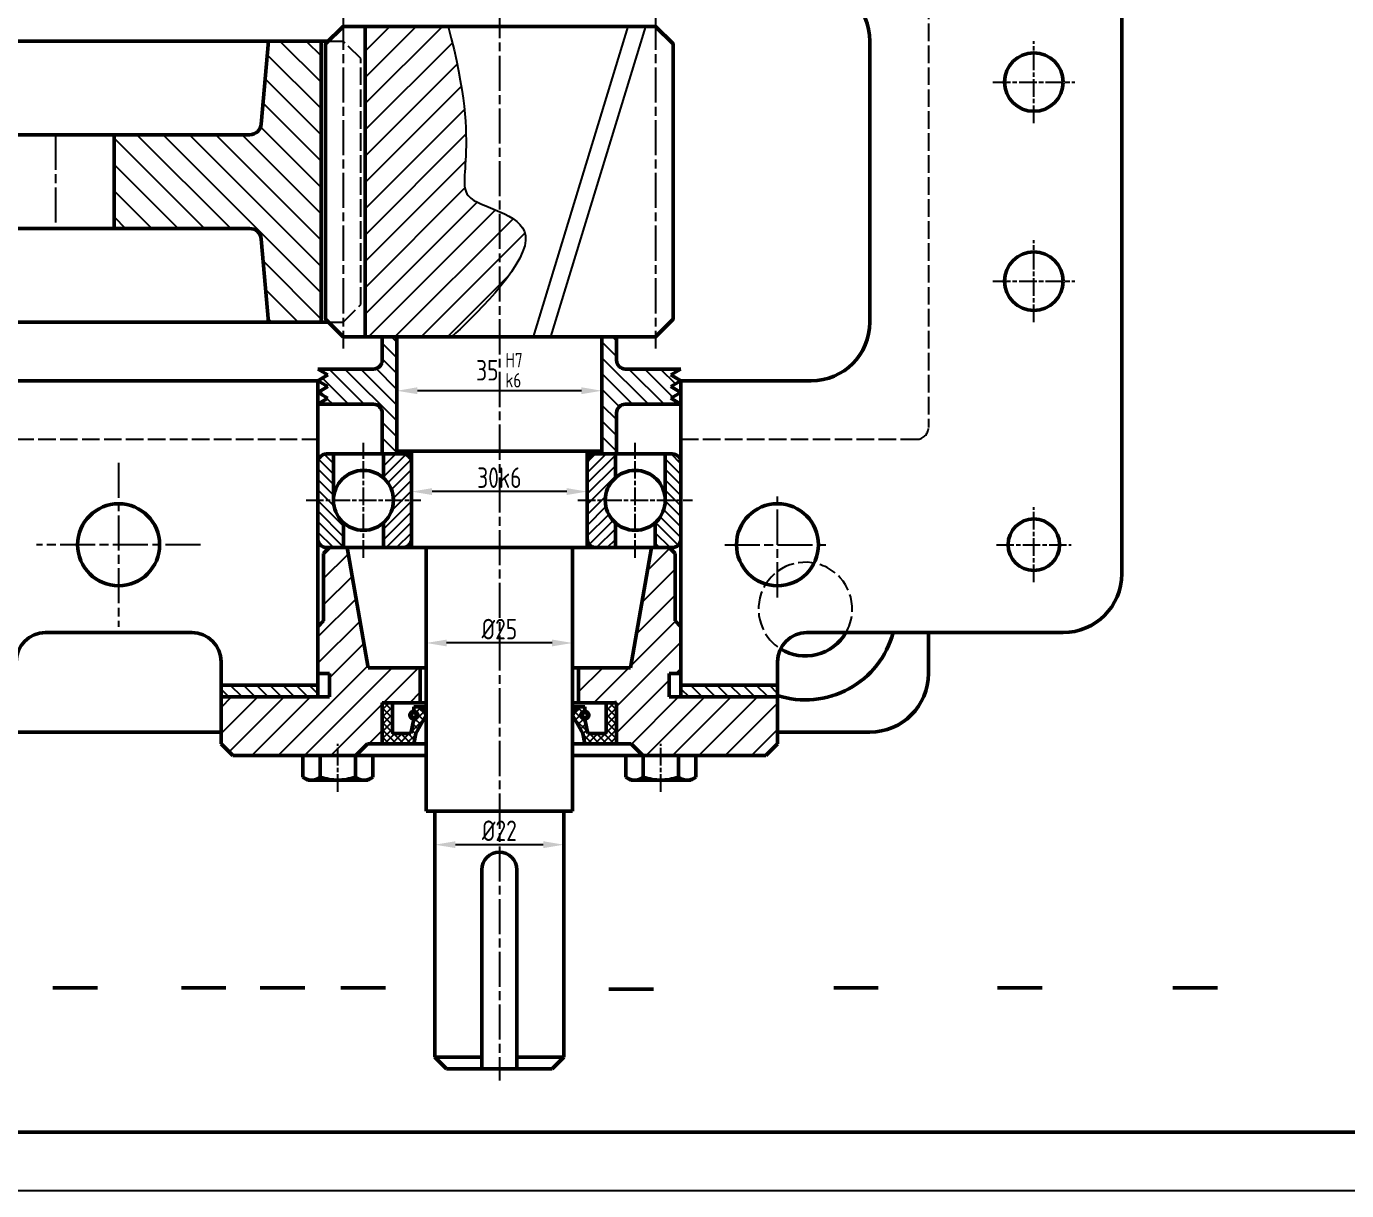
# Model space of a CAD drawing. Header units: millimetres. Extents: x -11122 to -2883, y -3177 to -1688.
# Drawn here: x -7974.5 to -7749.1, y -3176.6 to -2977.8 of the extents above; entities that cross this region are included whole.
import ezdxf

# ---------------------------------------------------------------- set-up
doc = ezdxf.new("R2010")
doc.units = ezdxf.units.MM
doc.header["$LTSCALE"] = 0.5
for name, pattern in [('AM_ISO02W050', [7.5, 6, -1.5]), ('AM_ISO08W050', [18, 12, -1.5, 3, -1.5]), ('AM_ISO08W050x2', [9, 6, -0.75, 1.5, -0.75])]:
    doc.linetypes.add(name, pattern=pattern)
for name, color, linetype, lineweight in [('AM_0', 7, 'Continuous', 50), ('AM_0N', 7, 'Continuous', 50), ('AM_3', 6, 'AM_ISO02W050', 25), ('AM_4', 3, 'Continuous', 25), ('AM_5', 3, 'Continuous', 25), ('AM_7', 4, 'AM_ISO08W050', 25), ('AM_8N', 1, 'Continuous', 25), ('nét đậm', 7, 'Continuous', 50), ('Đường tâm', 4, 'AM_ISO08W050', 25)]:
    doc.layers.add(name, color=color, linetype=linetype, lineweight=lineweight)
doc.styles.add('TCVN', font='tcvn+7284-2003i.ttf', dxfattribs={"width": 0.8, "height": 3.5})
doc.dimstyles.new('MyTemplate$0', dxfattribs={"dimtxt": 3.5, "dimasz": 3.5, "dimexe": 1.5, "dimexo": 0, "dimtad": 1, "dimtoh": 1, "dimdec": 0, "dimzin": 0, "dimtxsty": 'TCVN', "dimcen": 0, "dimclrd": 3, "dimclre": 3, "dimclrt": 1, "dimadec": 0, "dimazin": 0, "dimtfac": 1, "dimtdec": 0, "dimtofl": 0, "dimtmove": 0, "dimatfit": 3, "dimfxl": 1, "dimtfill": 1, "dimtolj": 1, "dimtzin": 0, "dimarcsym": 0})

# ---------------------------------------------------------------- blocks, each defined once
blk = doc.blocks.new('*D137')
at = {"layer": 'AM_5', "color": 3, "lineweight": -2, "transparency": 16777216}
for p, q in [((-7911.25, -3040.81), (-7911.25, -3038.52)), ((-7879.75, -3040.02), (-7907.75, -3040.02)), ((-7876.25, -3040.81), (-7876.25, -3038.52))]:
    blk.add_line(p, q, dxfattribs=at)
at = {"layer": 'AM_5', "color": 3, "transparency": 16777216}
for points in [[(-7907.75, -3039.43), (-7907.75, -3040.6), (-7911.25, -3040.02)], [(-7879.75, -3039.43), (-7879.75, -3040.6), (-7876.25, -3040.02)]]:
    blk.add_solid(points, dxfattribs=at)
at = {"layer": 'AM_5', "color": 1, "transparency": 16777216, "insert": (-7893.75, -3036.52), "char_height": 3.5, "attachment_point": 5, "style": 'TCVN', "bg_fill": 3, "box_fill_scale": 1.1, "bg_fill_color": 256, "bg_fill_true_color": 13158600, "bg_fill_transparency": 0}
blk.add_mtext('\\A1;35{}{\\H0.7x;\\C3;\\S H7^  k6;} ', dxfattribs=at)
blk = doc.blocks.new('*D138')
at = {"layer": 'AM_5', "color": 3, "lineweight": -2, "transparency": 16777216}
for p, q in [((-7908.75, -3058.81), (-7908.75, -3055.74)), ((-7878.75, -3058.73), (-7878.75, -3055.74)), ((-7882.25, -3057.24), (-7905.25, -3057.24))]:
    blk.add_line(p, q, dxfattribs=at)
at = {"layer": 'AM_5', "color": 3, "transparency": 16777216}
for points in [[(-7905.25, -3056.65), (-7905.25, -3057.82), (-7908.75, -3057.24)], [(-7882.25, -3056.65), (-7882.25, -3057.82), (-7878.75, -3057.24)]]:
    blk.add_solid(points, dxfattribs=at)
at = {"layer": 'AM_5', "color": 1, "transparency": 16777216, "insert": (-7893.75, -3054.86), "char_height": 3.5, "attachment_point": 5, "style": 'TCVN', "bg_fill": 3, "box_fill_scale": 1.1, "bg_fill_color": 256, "bg_fill_true_color": 13158600, "bg_fill_transparency": 0}
blk.add_mtext('\\A1;30k6', dxfattribs=at)
blk = doc.blocks.new('*D139')
at = {"layer": 'AM_5', "color": 3, "lineweight": -2, "transparency": 16777216}
for p, q in [((-7906.25, -3087.31), (-7906.25, -3081.59)), ((-7884.75, -3083.09), (-7902.75, -3083.09)), ((-7881.25, -3087.31), (-7881.25, -3081.59))]:
    blk.add_line(p, q, dxfattribs=at)
at = {"layer": 'AM_5', "color": 3, "transparency": 16777216}
for points in [[(-7902.75, -3082.51), (-7902.75, -3083.67), (-7906.25, -3083.09)], [(-7884.75, -3082.51), (-7884.75, -3083.67), (-7881.25, -3083.09)]]:
    blk.add_solid(points, dxfattribs=at)
at = {"layer": 'AM_5', "color": 1, "transparency": 16777216, "insert": (-7893.75, -3080.72), "char_height": 3.5, "attachment_point": 5, "style": 'TCVN', "bg_fill": 3, "box_fill_scale": 1.1, "bg_fill_color": 256, "bg_fill_true_color": 13158600, "bg_fill_transparency": 0}
blk.add_mtext('\\A1;%%C25', dxfattribs=at)
blk = doc.blocks.new('*D140')
at = {"layer": 'AM_5', "color": 3, "lineweight": -2, "transparency": 16777216}
for p, q in [((-7904.75, -3126.29), (-7904.75, -3116.03)), ((-7882.75, -3126.29), (-7882.75, -3116.03)), ((-7886.25, -3117.53), (-7901.25, -3117.53))]:
    blk.add_line(p, q, dxfattribs=at)
at = {"layer": 'AM_5', "color": 3, "transparency": 16777216}
for points in [[(-7901.25, -3116.94), (-7901.25, -3118.11), (-7904.75, -3117.53)], [(-7886.25, -3116.94), (-7886.25, -3118.11), (-7882.75, -3117.53)]]:
    blk.add_solid(points, dxfattribs=at)
at = {"layer": 'AM_5', "color": 1, "transparency": 16777216, "insert": (-7893.75, -3115.15), "char_height": 3.5, "attachment_point": 5, "style": 'TCVN', "bg_fill": 3, "box_fill_scale": 1.1, "bg_fill_color": 256, "bg_fill_true_color": 13158600, "bg_fill_transparency": 0}
blk.add_mtext('\\A1;%%C22', dxfattribs=at)
blk = doc.blocks.new('*D145')
at = {"layer": 'AM_5', "color": 3, "lineweight": -2, "transparency": 16777216}
for p, q in [((-8237.59, -2987.31), (-8237.59, -2783.87)), ((-8234.09, -2785.37), (-7791, -2785.37)), ((-7787.5, -2987.31), (-7787.5, -2783.87))]:
    blk.add_line(p, q, dxfattribs=at)
at = {"layer": 'AM_5', "color": 3, "transparency": 16777216}
for points in [[(-8234.09, -2784.79), (-8234.09, -2785.95), (-8237.59, -2785.37)], [(-7791, -2784.79), (-7791, -2785.95), (-7787.5, -2785.37)]]:
    blk.add_solid(points, dxfattribs=at)
at = {"layer": 'AM_5', "color": 1, "transparency": 16777216, "insert": (-8012.54, -2782.99), "char_height": 3.5, "attachment_point": 5, "style": 'TCVN', "bg_fill": 3, "box_fill_scale": 1.1, "bg_fill_color": 256, "bg_fill_true_color": 13158600, "bg_fill_transparency": 0}
blk.add_mtext('\\A1;450', dxfattribs=at)

msp = doc.modelspace()

# ---------------------------------------------------------------- hatches: boundary and pattern name
at = {"layer": 'AM_7', "lineweight": 25}
h = msp.add_hatch(dxfattribs=at)
h.set_pattern_fill('ANSI31', color=256, scale=0.4)
h.set_pattern_definition([(45, (-9000.6033, -5522.9193), (-0.8980256, 0.8980256), [])])
h.paths.add_polyline_path([(-7908.75, -2943.31, 0.414214), (-7910.25, -2941.81), (-7913.55, -2941.81), (-7913.55, -2946.06, -0.2145), (-7911.83, -2949.89, -0.2145), (-7913.55, -2953.72), (-7913.55, -2957.81), (-7910.25, -2957.81, 0.414214), (-7908.75, -2956.31)])
h.paths.add_polyline_path([(-7873.95, -2941.81), (-7877.25, -2941.81, 0.414214), (-7878.75, -2943.31), (-7878.75, -2956.31, 0.414214), (-7877.25, -2957.81), (-7873.95, -2957.81), (-7873.95, -2953.72, -0.2145), (-7875.67, -2949.89, -0.2145), (-7873.95, -2946.06)])
h.paths.add_polyline_path([(-7873.95, -3054.9), (-7873.95, -3050.81), (-7877.25, -3050.81, 0.414214), (-7878.75, -3052.31), (-7878.75, -3065.31, 0.414214), (-7877.25, -3066.81), (-7873.95, -3066.81), (-7873.95, -3062.56, -0.2145), (-7875.67, -3058.73, -0.2145)])
h.paths.add_polyline_path([(-7913.55, -3050.81), (-7913.55, -3054.9, -0.2145), (-7911.83, -3058.73, -0.2145), (-7913.55, -3062.56), (-7913.55, -3066.81), (-7910.25, -3066.81, 0.414214), (-7908.75, -3065.31), (-7908.75, -3052.31, 0.414214), (-7910.25, -3050.81)])
at = {"layer": 'AM_7'}
h = msp.add_hatch(dxfattribs=at)
h.set_pattern_fill('ANSI31', color=256)
edge = h.paths.add_edge_path()
edge.add_spline(control_points=[(-7893.75, -3009.43), (-7895.6, -3008.62), (-7903.54, -3006.07), (-7896.45, -3000.12), (-7902.5, -2977.81)], knot_values=[0, 0, 0, 0, 6.170488, 25.158334, 25.158334, 25.158334, 25.158334], degree=3, periodic=0)
edge.add_line((-7902.5, -2977.81), (-7913.75, -2977.81))
edge.add_line((-7913.75, -2977.81), (-7916.67, -2977.81))
edge.add_line((-7916.67, -2977.81), (-7916.67, -3030.81))
edge.add_line((-7916.67, -3030.81), (-7901.95, -3030.81))
edge.add_spline(control_points=[(-7901.95, -3030.81), (-7900.12, -3029.26), (-7896.62, -3025.92), (-7893.75, -3022.43)], knot_values=[40.173751, 40.173751, 40.173751, 40.173751, 48.466243, 48.466243, 48.466243, 48.466243], degree=3, periodic=0)
edge.add_line((-7893.75, -3022.43), (-7893.75, -3009.43))
edge = h.paths.add_edge_path()
edge.add_spline(control_points=[(-7893.75, -3022.43), (-7891.37, -3019.53), (-7887.15, -3013), (-7891.32, -3010.48), (-7893.75, -3009.43)], knot_values=[25.158334, 25.158334, 25.158334, 25.158334, 32.067325, 40.173751, 40.173751, 40.173751, 40.173751], degree=3, periodic=0)
edge.add_line((-7893.75, -3009.43), (-7893.75, -3022.43))
at = {"layer": 'AM_7', "lineweight": 25}
h = msp.add_hatch(dxfattribs=at)
h.set_pattern_fill('ANSI31', color=256, scale=0.6, angle=90)
h.set_pattern_definition([(135, (-8198.5915, -5559.6729), (-1.3470384, -1.3470384), [])])
h.paths.add_polyline_path([(-7915.25, -3036.31, 0.414214), (-7913.75, -3034.81), (-7913.75, -3030.81), (-7911.25, -3030.81), (-7911.25, -3050.81), (-7913.75, -3050.81), (-7913.75, -3043.81, 0.414214), (-7915.25, -3042.31), (-7924.75, -3042.31), (-7923.02, -3041.31), (-7924.75, -3040.31), (-7923.02, -3039.31), (-7924.75, -3038.31), (-7923.02, -3037.31), (-7924.75, -3036.31)])
h.paths.add_polyline_path([(-7872.25, -3042.31, 0.414214), (-7873.75, -3043.81), (-7873.75, -3050.81), (-7876.25, -3050.81), (-7876.25, -3030.81), (-7873.75, -3030.81), (-7873.75, -3034.81, 0.414214), (-7872.25, -3036.31), (-7862.75, -3036.31), (-7864.48, -3037.31), (-7862.75, -3038.31), (-7864.48, -3039.31), (-7862.75, -3040.31), (-7864.48, -3041.31), (-7862.75, -3042.31)])
h = msp.add_hatch(dxfattribs=at)
h.set_pattern_fill('ANSI31', color=256, scale=0.4, angle=90)
h.set_pattern_definition([(135, (-9000.6033, -5522.9193), (-0.8980256, -0.8980256), [])])
h.paths.add_polyline_path([(-7922.07, -3058.73), (-7922.07, -3050.81), (-7923.25, -3050.81, 0.414214), (-7924.75, -3052.31), (-7924.75, -3065.31, 0.414214), (-7923.25, -3066.81), (-7920.35, -3066.81), (-7920.35, -3062.56, -0.2145)])
h.paths.add_polyline_path([(-7862.75, -3052.31, 0.414214), (-7864.25, -3050.81), (-7865.43, -3050.81), (-7865.43, -3058.73, -0.2145), (-7867.16, -3062.56), (-7867.16, -3066.81), (-7864.75, -3066.81), (-7864.25, -3066.81, 0.414214), (-7862.75, -3065.31)])
h = msp.add_hatch(dxfattribs=at)
h.set_pattern_fill('ANSI31', color=256)
h.set_pattern_definition([(45, (-9000.6033, -5522.9193), (-2.245064, 2.245064), [])])
h.paths.add_polyline_path([(-7913.75, -3093.31), (-7907.25, -3093.31), (-7907.25, -3087.31), (-7916.14, -3087.31), (-7919.75, -3066.81), (-7922.75, -3066.81), (-7923.75, -3067.81), (-7923.75, -3079.31), (-7924.75, -3080.31), (-7924.75, -3088.31), (-7922.75, -3088.31), (-7922.75, -3092.31), (-7941.25, -3092.31), (-7941.25, -3100.31), (-7939.25, -3102.31), (-7918.25, -3102.31), (-7916.25, -3100.31), (-7913.75, -3100.31)])
h.paths.add_polyline_path([(-7873.75, -3093.31), (-7873.75, -3100.31), (-7871.25, -3100.31), (-7869.25, -3102.31), (-7866.18, -3102.31), (-7860.18, -3102.31), (-7848.25, -3102.31), (-7846.25, -3100.31), (-7846.25, -3092.31), (-7864.75, -3092.31), (-7864.75, -3088.31), (-7862.75, -3088.31), (-7862.75, -3080.31), (-7863.75, -3079.31), (-7863.75, -3067.81), (-7864.75, -3066.81), (-7867.75, -3066.81), (-7871.37, -3087.31), (-7880.25, -3087.31), (-7880.25, -3093.31)])
at = {"layer": 'AM_7'}
h = msp.add_hatch(dxfattribs=at)
h.set_pattern_fill('ANSI31', color=256, scale=0.5, angle=90)
h.paths.add_polyline_path([(-7846.25, -3090.31), (-7862.75, -3090.31), (-7862.75, -3092.31), (-7846.25, -3092.31)])
h.paths.add_polyline_path([(-7924.75, -3090.31), (-7930.64, -3090.31), (-7931.02, -3092.31), (-7924.75, -3092.31)])
h.paths.add_polyline_path([(-7930.64, -3090.31), (-7941.25, -3090.31), (-7941.25, -3092.31), (-7931.02, -3092.31)])
h.paths.add_polyline_path([(-7976.25, -3090.31), (-7998.13, -3090.31), (-7997.73, -3092.31), (-7976.25, -3092.31)])
h.paths.add_polyline_path([(-7998.13, -3090.31), (-7998.75, -3090.31), (-7998.75, -3092.31), (-7997.73, -3092.31)])
h.paths.add_polyline_path([(-8108.75, -3090.31), (-8131.25, -3090.31), (-8131.25, -3092.31), (-8108.75, -3092.31)])
h.paths.add_polyline_path([(-8114.05, -3091.45, -1), (-8113.61, -3091.45, -1)], flags=16)

# ---------------------------------------------------------------- linework, layer by layer
for p, q in [((-7913.75, -2977.81), (-7913.75, -2977.81)), ((-7873.75, -2977.81), (-7873.75, -2977.81)), ((-8005.91, -3028.31), (-7922.92, -3028.31)), ((-7913.75, -3030.81), (-7913.75, -3030.81)), ((-7873.75, -3030.81), (-7913.75, -3030.81)), ((-7873.75, -3030.81), (-7873.75, -3030.81)), ((-7908.75, -3050.81), (-7913.75, -3050.81)), ((-7873.75, -3050.81), (-7878.75, -3050.81)), ((-7892.75, -3066.81), (-7890.22, -3066.81)), ((-7906.25, -3087.31), (-7906.25, -3090.31)), ((-7924.75, -3090.31), (-7941.25, -3090.31)), ((-7862.75, -3090.31), (-7846.25, -3090.31))]:
    msp.add_line(p, q)
at = {"layer": 'AM_0'}
for p, q in [((-7787.5, -3071.31), (-7787.5, -2937.31)), ((-7916.67, -2977.81), (-7916.67, -3030.81)), ((-7922.92, -2980.31), (-8005.91, -2980.31)), ((-7934.41, -2994.48), (-7933.17, -2980.31)), ((-7924.17, -2980.31), (-7924.17, -3028.31)), ((-7830.5, -2980.31), (-7830.5, -3028.31)), ((-8002.68, -2996.31), (-7936.4, -2996.31)), ((-7959.54, -2996.31), (-7959.54, -3012.31)), ((-8002.68, -3012.31), (-7936.4, -3012.31)), ((-7934.41, -3014.14), (-7933.17, -3028.31)), ((-7922.92, -3028.31), (-8007.74, -3028.31)), ((-7911.25, -3030.81), (-7913.75, -3030.81)), ((-7913.75, -3034.81), (-7913.75, -3030.81)), ((-7911.25, -3030.81), (-7911.25, -3050.81)), ((-7911.25, -3030.81), (-7893.75, -3030.81)), ((-7911.25, -3050.81), (-7911.25, -3030.81)), ((-7876.25, -3030.81), (-7893.75, -3030.81)), ((-7876.25, -3030.81), (-7876.25, -3050.81)), ((-7876.25, -3030.81), (-7873.75, -3030.81)), ((-7876.25, -3050.81), (-7876.25, -3030.81)), ((-7873.75, -3034.81), (-7873.75, -3030.81)), ((-7998.75, -3038.31), (-7924.75, -3038.31)), ((-7923.02, -3037.31), (-7924.75, -3036.31)), ((-7924.75, -3036.31), (-7915.25, -3036.31)), ((-7924.75, -3038.31), (-7923.02, -3037.31)), ((-7923.02, -3039.31), (-7924.75, -3038.31)), ((-7924.75, -3038.31), (-7924.75, -3092.31)), ((-7862.75, -3036.31), (-7872.25, -3036.31)), ((-7864.48, -3037.31), (-7862.75, -3036.31)), ((-7862.75, -3038.31), (-7864.48, -3037.31)), ((-7864.48, -3039.31), (-7862.75, -3038.31)), ((-7862.75, -3038.31), (-7840.5, -3038.31)), ((-7862.75, -3052.31), (-7862.75, -3038.31)), ((-7862.75, -3038.31), (-7862.75, -3092.31)), ((-7924.75, -3040.31), (-7923.02, -3039.31)), ((-7923.02, -3041.31), (-7924.75, -3040.31)), ((-7862.75, -3040.31), (-7864.48, -3039.31)), ((-7864.48, -3041.31), (-7862.75, -3040.31)), ((-7924.75, -3042.31), (-7923.02, -3041.31)), ((-7924.75, -3042.31), (-7915.25, -3042.31)), ((-7862.75, -3042.31), (-7872.25, -3042.31)), ((-7862.75, -3042.31), (-7864.48, -3041.31)), ((-7913.75, -3050.81), (-7913.75, -3043.81)), ((-7873.75, -3050.81), (-7873.75, -3043.81)), ((-7923.25, -3050.81), (-7910.25, -3050.81)), ((-7922.07, -3058.73), (-7922.07, -3050.81)), ((-7913.55, -3054.9), (-7913.55, -3050.81)), ((-7913.55, -3050.81), (-7908.75, -3050.81)), ((-7876.25, -3050.31), (-7911.25, -3050.31)), ((-7911.25, -3050.81), (-7908.75, -3050.81)), ((-7876.25, -3050.81), (-7878.75, -3050.81)), ((-7878.75, -3050.81), (-7873.95, -3050.81)), ((-7864.25, -3050.81), (-7877.25, -3050.81)), ((-7873.95, -3054.9), (-7873.95, -3050.81)), ((-7865.43, -3058.73), (-7865.43, -3050.81)), ((-7924.75, -3065.31), (-7924.75, -3052.31)), ((-7908.75, -3065.31), (-7908.75, -3052.31)), ((-7878.75, -3065.31), (-7878.75, -3052.31)), ((-7862.75, -3065.31), (-7862.75, -3052.31)), ((-7920.35, -3066.81), (-7920.35, -3062.56)), ((-7913.55, -3066.81), (-7913.55, -3062.56)), ((-7873.95, -3066.81), (-7873.95, -3062.56)), ((-7867.16, -3066.81), (-7867.16, -3062.56)), ((-7923.75, -3067.81), (-7922.75, -3066.81)), ((-7923.25, -3066.81), (-7910.25, -3066.81)), ((-7922.75, -3066.81), (-7919.75, -3066.81)), ((-7919.75, -3066.81), (-7916.14, -3087.31)), ((-7913.55, -3066.81), (-7873.95, -3066.81)), ((-7893.75, -3066.81), (-7906.25, -3066.81)), ((-7906.25, -3066.81), (-7906.25, -3111.81)), ((-7893.75, -3066.81), (-7881.25, -3066.81)), ((-7881.25, -3066.81), (-7881.25, -3111.81)), ((-7864.25, -3066.81), (-7877.25, -3066.81)), ((-7867.75, -3066.81), (-7871.37, -3087.31)), ((-7864.75, -3066.81), (-7867.75, -3066.81)), ((-7863.75, -3067.81), (-7864.75, -3066.81)), ((-7923.75, -3079.31), (-7923.75, -3067.81)), ((-7863.75, -3079.31), (-7863.75, -3067.81)), ((-7924.75, -3080.31), (-7923.75, -3079.31)), ((-7924.75, -3090.31), (-7924.75, -3080.31)), ((-7862.75, -3080.31), (-7863.75, -3079.31)), ((-7862.75, -3090.31), (-7862.75, -3080.31)), ((-7971.25, -3081.31), (-7946.25, -3081.31)), ((-7841.25, -3081.31), (-7797.5, -3081.31)), ((-7820.5, -3088.31), (-7820.5, -3081.31)), ((-7941.25, -3090.31), (-7941.25, -3086.31)), ((-7916.14, -3087.31), (-7906.25, -3087.31)), ((-7907.25, -3087.31), (-7907.25, -3093.31)), ((-7881.25, -3087.31), (-7871.37, -3087.31)), ((-7880.25, -3087.31), (-7880.25, -3093.31)), ((-7846.25, -3086.31), (-7846.25, -3090.31)), ((-7922.75, -3088.31), (-7924.75, -3088.31)), ((-7922.75, -3092.31), (-7922.75, -3088.31)), ((-7864.75, -3092.31), (-7864.75, -3088.31)), ((-7864.75, -3088.31), (-7862.75, -3088.31)), ((-7941.25, -3100.31), (-7941.25, -3090.31)), ((-7941.25, -3090.31), (-7924.75, -3090.31)), ((-7941.25, -3092.31), (-7922.75, -3092.31)), ((-7846.25, -3092.31), (-7864.75, -3092.31)), ((-7862.75, -3090.31), (-7846.25, -3090.31)), ((-7846.25, -3100.31), (-7846.25, -3090.31)), ((-7941.25, -3098.31), (-7976.25, -3098.31)), ((-7830.5, -3098.31), (-7846.25, -3098.31)), ((-7941.25, -3100.31), (-7939.25, -3102.31)), ((-7918.25, -3102.31), (-7916.25, -3100.31)), ((-7906.25, -3100.31), (-7916.25, -3100.31)), ((-7871.25, -3100.31), (-7881.25, -3100.31)), ((-7869.25, -3102.31), (-7871.25, -3100.31)), ((-7846.25, -3100.31), (-7848.25, -3102.31)), ((-7906.25, -3102.31), (-7939.25, -3102.31)), ((-7924.33, -3106), (-7924.33, -3102.31)), ((-7848.25, -3102.31), (-7881.25, -3102.31)), ((-7869.18, -3106), (-7869.18, -3102.31)), ((-7881.25, -3111.81), (-7906.25, -3111.81)), ((-7904.75, -3153.81), (-7904.75, -3111.81)), ((-7882.75, -3153.81), (-7882.75, -3111.81)), ((-7962.36, -3141.98), (-7969.97, -3141.98)), ((-7940.44, -3141.98), (-7948.04, -3141.98)), ((-7926.97, -3141.98), (-7934.57, -3141.98)), ((-7913.18, -3141.98), (-7920.79, -3141.98)), ((-7829.05, -3141.98), (-7836.66, -3141.98)), ((-7801.1, -3141.98), (-7808.71, -3141.98)), ((-7771.16, -3141.98), (-7778.76, -3141.98)), ((-7867.46, -3142.18), (-7875.06, -3142.18)), ((-7904.75, -3153.81), (-7902.75, -3155.81)), ((-7904.75, -3153.81), (-7896.75, -3153.81)), ((-7890.75, -3153.81), (-7882.75, -3153.81)), ((-7884.75, -3155.81), (-7882.75, -3153.81)), ((-7893.75, -3155.81), (-7902.75, -3155.81)), ((-7893.75, -3155.81), (-7884.75, -3155.81)), ((-7164.6, -3166.59), (-8323.6, -3166.59))]:
    msp.add_line(p, q, dxfattribs=at)
at = {"layer": 'AM_0', "lineweight": 50}
for p, q in [((-7906.25, -3093.31), (-7913.75, -3093.31)), ((-7913.75, -3093.31), (-7913.75, -3100.31)), ((-7912, -3098.26), (-7912, -3093.31)), ((-7907.13, -3094.01), (-7908.35, -3094.01)), ((-7908.35, -3094.71), (-7908.35, -3094.01)), ((-7906.25, -3095.41), (-7907.13, -3094.01)), ((-7907.13, -3094.01), (-7906.25, -3094.01)), ((-7875.5, -3093.31), (-7881.25, -3093.31)), ((-7881.25, -3095.41), (-7880.38, -3094.01)), ((-7880.38, -3094.01), (-7881.25, -3094.01)), ((-7880.38, -3094.01), (-7879.15, -3094.01)), ((-7879.15, -3094.71), (-7879.15, -3094.01)), ((-7874.05, -3093.31), (-7875.5, -3093.31)), ((-7875.5, -3098.26), (-7875.5, -3093.31)), ((-7873.75, -3100.31), (-7873.75, -3093.31)), ((-7908.84, -3098.56), (-7908.35, -3096.11)), ((-7908, -3098.56), (-7906.25, -3095.41)), ((-7879.5, -3098.56), (-7881.25, -3095.41)), ((-7878.66, -3098.56), (-7879.15, -3096.11)), ((-7911.7, -3098.56), (-7908.84, -3098.56)), ((-7908.35, -3100.31), (-7908, -3098.56)), ((-7879.15, -3100.31), (-7879.5, -3098.56)), ((-7875.8, -3098.56), (-7878.66, -3098.56)), ((-7881.25, -3100.31), (-7873.75, -3100.31)), ((-7881.25, -3100.31), (-7873.75, -3100.31))]:
    msp.add_line(p, q, dxfattribs=at)
at = {"layer": 'AM_0', "lineweight": 53}
for p, q in [((-7913.75, -3093.31), (-7913.45, -3093.31)), ((-7873.75, -3093.31), (-7874.05, -3093.31))]:
    msp.add_line(p, q, dxfattribs=at)
at = {"layer": 'AM_0'}
msp.add_lwpolyline([(-7867.09, -2977.81), (-7920.42, -2977.81), (-7923.42, -2980.81), (-7923.42, -3027.81), (-7920.42, -3030.81), (-7867.09, -3030.81), (-7864.09, -3027.81), (-7864.09, -2980.81)], close=True, dxfattribs=at)
for points in [[(-7908.75, -3050.31), (-7908.75, -3066.81), (-7893.75, -3066.81)], [(-7878.75, -3050.31), (-7878.75, -3066.81), (-7893.75, -3066.81)]]:
    msp.add_lwpolyline(points, dxfattribs=at)
for centre, radius in [((-7802.5, -2987.31), 5), ((-7802.5, -3021.31), 5), ((-7916.95, -3058.73), 5.12), ((-7870.55, -3058.73), 5.12), ((-7958.75, -3066.31), 7), ((-7846.27, -3066.31), 7), ((-7802.5, -3066.31), 4.4)]:
    msp.add_circle(centre, radius, dxfattribs=at)
at = {"layer": 'AM_0', "lineweight": 50}
for centre in [(-7908.35, -3095.41), (-7879.15, -3095.41)]:
    msp.add_circle(centre, 0.455, dxfattribs=at)
at = {"layer": 'AM_0'}
for centre, radius, start, end in [((-7840.5, -2980.31), 10, 0, 90), ((-7936.4, -2994.31), 2, 270, 355), ((-7936.4, -3014.31), 2, 5, 90), ((-7840.5, -3028.31), 10, 270, 0), ((-7915.25, -3034.81), 1.5, 270, 0), ((-7872.25, -3034.81), 1.5, 180, 270), ((-7915.25, -3043.81), 1.5, 0, 90), ((-7872.25, -3043.81), 1.5, 90, 180), ((-7923.25, -3052.31), 1.5, 90, 180), ((-7910.25, -3052.31), 1.5, 0, 90), ((-7877.25, -3052.31), 1.5, 90, 180), ((-7864.25, -3052.31), 1.5, 0, 90), ((-7923.25, -3065.31), 1.5, 180, 270), ((-7910.25, -3065.31), 1.5, 270, 0), ((-7877.25, -3065.31), 1.5, 180, 270), ((-7864.25, -3065.31), 1.5, 270, 0), ((-7797.5, -3071.31), 10, 270, 0), ((-7971.25, -3086.31), 5, 90, 180), ((-7946.25, -3086.31), 5, 0, 90), ((-7841.25, -3086.31), 5, 90, 180), ((-7841.5, -3077.31), 8, 238.0455, 330), ((-7830.5, -3088.31), 10, 270, 0)]:
    msp.add_arc(centre, radius, start, end, dxfattribs=at)
at = {"layer": 'AM_0', "lineweight": 50}
for centre, radius, start, end in [((-7841.5, -3077.31), 15.5, 252.1545, 345.0448), ((-7913.45, -3093.61), 0.3, 90, 180), ((-7908.35, -3095.41), 0.7, 90, 270), ((-7908.35, -3095.41), 0.7, 270, 90), ((-7879.15, -3095.41), 0.7, 90, 270), ((-7879.15, -3095.41), 0.7, 270, 90), ((-7874.05, -3093.61), 0.3, 0, 90), ((-7911.7, -3098.26), 0.3, 180, 270), ((-7875.8, -3098.26), 0.3, 270, 0)]:
    msp.add_arc(centre, radius, start, end, dxfattribs=at)
at = {"layer": 'AM_0N'}
for p, q in [((-7913.75, -3093.61), (-7913.75, -3100.01)), ((-7908.35, -3093.31), (-7913.45, -3093.31)), ((-7908.35, -3093.31), (-7906.25, -3093.31)), ((-7913.45, -3100.31), (-7912, -3100.31)), ((-7912, -3100.31), (-7906.25, -3100.31))]:
    msp.add_line(p, q, dxfattribs=at)
at = {"layer": 'AM_0N', "lineweight": 50}
msp.add_arc((-7913.45, -3100.01), 0.3, 180, 270, dxfattribs=at)
at = {"layer": 'AM_0N'}
for centre, start, end in [((-7913.45, -3100.01), 180, 270), ((-7874.05, -3100.01), 270, 0)]:
    msp.add_arc(centre, 0.3, start, end, dxfattribs=at)
at = {"layer": 'AM_3', "lineweight": 25}
for p, q in [((-7820.5, -2962.31), (-7820.5, -3046.31)), ((-7922.92, -2980.31), (-7920.42, -2980.31)), ((-7917.42, -2983.31), (-7920.42, -2980.31)), ((-7917.42, -3025.31), (-7917.42, -2983.31)), ((-7920.42, -3028.31), (-7917.42, -3025.31)), ((-7922.92, -3028.31), (-7920.42, -3028.31)), ((-7998.75, -3048.31), (-7924.75, -3048.31)), ((-7862.75, -3048.31), (-7822.5, -3048.31))]:
    msp.add_line(p, q, dxfattribs=at)
for centre, radius, start, end in [((-7822.5, -3046.31), 2, 270, 0), ((-7841.5, -3077.31), 8, 330, 238.0455)]:
    msp.add_arc(centre, radius, start, end, dxfattribs=at)
at = {"layer": 'AM_4'}
for p, q in [((-7871.8, -2977.81), (-7888, -3030.81)), ((-7868.8, -2977.81), (-7885, -3030.81)), ((-8343.6, -3176.59), (-7154.6, -3176.59))]:
    msp.add_line(p, q, dxfattribs=at)
msp.add_open_spline([(-7902.5, -2977.81), (-7896.45, -3000.12), (-7905.83, -3007.99), (-7881.2, -3010.79), (-7898.59, -3027.96), (-7901.95, -3030.81)], degree=3, knots=[0, 0, 0, 0, 18.987845, 33.264759, 48.466243, 48.466243, 48.466243, 48.466243], dxfattribs=at)
at = {"layer": 'AM_7'}
for p, q in [((-7920.42, -2975.81), (-7920.42, -3032.81)), ((-7867.09, -2975.81), (-7867.09, -3032.81)), ((-7969.54, -2996.31), (-7969.54, -3012.31)), ((-7846.27, -3075.31), (-7846.27, -3057.31)), ((-7855.27, -3066.31), (-7837.27, -3066.31))]:
    msp.add_line(p, q, dxfattribs=at)
at = {"layer": 'AM_7', "linetype": 'Continuous'}
for p, q in [((-7931.21, -2980.31), (-7924.17, -2987.35)), ((-7926.72, -2980.31), (-7924.17, -2982.86)), ((-7933.37, -2982.64), (-7924.17, -2991.84)), ((-7933.73, -2986.77), (-7924.17, -2996.33)), ((-7934.1, -2990.9), (-7924.17, -3000.82)), ((-7934.51, -2994.97), (-7924.17, -3005.31)), ((-7959.54, -2996.88), (-7944.11, -3012.31)), ((-7955.62, -2996.31), (-7939.62, -3012.31)), ((-7951.13, -2996.31), (-7924.17, -3023.28)), ((-7946.64, -2996.31), (-7924.17, -3018.78)), ((-7942.15, -2996.31), (-7924.17, -3014.29)), ((-7937.66, -2996.31), (-7924.17, -3009.8)), ((-7959.54, -3001.37), (-7948.6, -3012.31)), ((-7959.54, -3005.86), (-7953.09, -3012.31)), ((-7959.54, -3010.35), (-7957.58, -3012.31)), ((-7934.08, -3017.85), (-7924.17, -3027.77)), ((-7933.65, -3022.77), (-7928.11, -3028.31)), ((-7933.22, -3027.69), (-7932.6, -3028.31))]:
    msp.add_line(p, q, dxfattribs=at)
at = {"layer": 'AM_7', "linetype": 'AM_ISO08W050x2'}
for p, q in [((-7802.5, -2994.31), (-7802.5, -2980.31)), ((-7809.5, -2987.31), (-7795.5, -2987.31)), ((-7802.5, -3028.31), (-7802.5, -3014.31)), ((-7809.5, -3021.31), (-7795.5, -3021.31)), ((-7802.5, -3072.71), (-7802.5, -3059.91)), ((-7808.9, -3066.31), (-7796.1, -3066.31)), ((-7921.33, -3108.51), (-7921.33, -3100.31)), ((-7866.18, -3108.51), (-7866.18, -3100.31))]:
    msp.add_line(p, q, dxfattribs=at)
at = {"layer": 'AM_8N'}
for p, q in [((-7912.54, -3093.31), (-7913.75, -3094.52)), ((-7912, -3094.01), (-7913.75, -3095.76)), ((-7912, -3095.9), (-7913.75, -3094.15)), ((-7912, -3094.66), (-7913.35, -3093.31)), ((-7908.38, -3093.31), (-7908.35, -3093.34)), ((-7908.29, -3094.01), (-7908.35, -3094.07)), ((-7908.23, -3094.72), (-7908.35, -3094.6)), ((-7907.1, -3094.06), (-7907.91, -3094.87)), ((-7906.27, -3095.44), (-7907.7, -3094.01)), ((-7881.24, -3095.44), (-7879.8, -3094.01)), ((-7880.41, -3094.06), (-7879.6, -3094.87)), ((-7879.28, -3094.72), (-7879.15, -3094.6)), ((-7879.22, -3094.01), (-7879.15, -3094.07)), ((-7875.5, -3093.42), (-7875.39, -3093.31)), ((-7875.5, -3094.66), (-7874.15, -3093.31)), ((-7875.5, -3094.01), (-7873.75, -3095.76)), ((-7875.5, -3095.9), (-7873.75, -3094.15)), ((-7874.97, -3093.31), (-7873.75, -3094.52)), ((-7912, -3095.25), (-7913.75, -3097)), ((-7912, -3097.13), (-7913.75, -3095.38)), ((-7912, -3096.49), (-7913.75, -3098.24)), ((-7911.96, -3098.41), (-7913.75, -3096.62)), ((-7906.6, -3096.03), (-7908.77, -3098.21)), ((-7907.6, -3097.83), (-7908.51, -3096.91)), ((-7906.62, -3094.82), (-7908.46, -3096.66)), ((-7907.15, -3097.03), (-7908.12, -3096.07)), ((-7906.71, -3096.24), (-7907.66, -3095.28)), ((-7880.91, -3096.03), (-7878.73, -3098.21)), ((-7880.88, -3094.82), (-7879.04, -3096.66)), ((-7880.79, -3096.24), (-7879.84, -3095.28)), ((-7880.35, -3097.03), (-7879.39, -3096.07)), ((-7879.91, -3097.83), (-7878.99, -3096.91)), ((-7875.54, -3098.41), (-7873.75, -3096.62)), ((-7875.5, -3095.25), (-7873.75, -3097)), ((-7875.5, -3097.13), (-7873.75, -3095.38)), ((-7875.5, -3096.49), (-7873.75, -3098.24)), ((-7912, -3097.72), (-7913.75, -3099.47)), ((-7911.3, -3100.31), (-7913.75, -3097.86)), ((-7912.54, -3100.31), (-7913.75, -3099.1)), ((-7911.6, -3098.56), (-7913.35, -3100.31)), ((-7910.36, -3098.56), (-7912.11, -3100.31)), ((-7910.06, -3100.31), (-7911.85, -3098.52)), ((-7909.13, -3098.56), (-7910.88, -3100.31)), ((-7908.83, -3100.31), (-7910.58, -3098.56)), ((-7908.03, -3098.7), (-7909.64, -3100.31)), ((-7908.22, -3099.67), (-7909.34, -3098.56)), ((-7908.02, -3098.64), (-7908.72, -3097.94)), ((-7879.49, -3098.64), (-7878.79, -3097.94)), ((-7879.47, -3098.7), (-7877.87, -3100.31)), ((-7879.28, -3099.67), (-7878.17, -3098.56)), ((-7878.68, -3100.31), (-7876.93, -3098.56)), ((-7878.38, -3098.56), (-7876.63, -3100.31)), ((-7877.44, -3100.31), (-7875.65, -3098.52)), ((-7877.14, -3098.56), (-7875.39, -3100.31)), ((-7876.2, -3100.31), (-7873.75, -3097.86)), ((-7875.9, -3098.56), (-7874.15, -3100.31)), ((-7875.5, -3097.72), (-7873.75, -3099.47)), ((-7874.97, -3100.31), (-7873.75, -3099.1))]:
    msp.add_line(p, q, dxfattribs=at)
at = {"layer": 'nét đậm'}
for p, q in [((-7927.33, -3106), (-7927.33, -3102.31)), ((-7918.33, -3106), (-7918.33, -3102.31)), ((-7915.33, -3106), (-7915.33, -3102.31)), ((-7872.18, -3106), (-7872.18, -3102.31)), ((-7863.18, -3106), (-7863.18, -3102.31)), ((-7860.18, -3106), (-7860.18, -3102.31)), ((-7927.33, -3106), (-7926.44, -3106.51)), ((-7915.33, -3106), (-7916.22, -3106.51)), ((-7872.18, -3106), (-7871.28, -3106.51)), ((-7860.18, -3106), (-7861.07, -3106.51)), ((-7921.33, -3106.51), (-7926.44, -3106.51)), ((-7921.33, -3106.51), (-7916.22, -3106.51)), ((-7866.18, -3106.51), (-7871.28, -3106.51)), ((-7866.18, -3106.51), (-7861.07, -3106.51))]:
    msp.add_line(p, q, dxfattribs=at)
for centre, radius, start, end in [((-7925.8, -3104.14), 2.37, 240, 308.4982), ((-7921.33, -3097.51), 9, 250.5288, 270), ((-7921.33, -3097.51), 9, 270, 289.4712), ((-7916.86, -3104.14), 2.37, 231.5018, 300), ((-7870.65, -3104.14), 2.37, 240, 308.4982), ((-7866.18, -3097.51), 9, 250.5288, 270), ((-7866.18, -3097.51), 9, 270, 289.4712), ((-7861.7, -3104.14), 2.37, 231.5018, 300)]:
    msp.add_arc(centre, radius, start, end, dxfattribs=at)
at = {"layer": 'Đường tâm', "linetype": 'AM_ISO08W050x2'}
for p, q in [((-7916.95, -3068.53), (-7916.95, -3048.92)), ((-7870.55, -3068.53), (-7870.55, -3048.92)), ((-7926.75, -3058.73), (-7907.15, -3058.73)), ((-7880.36, -3058.73), (-7860.75, -3058.73))]:
    msp.add_line(p, q, dxfattribs=at)
at = {"layer": 'Đường tâm'}
for p, q in [((-7958.75, -3052.31), (-7958.75, -3080.31)), ((-7944.75, -3066.31), (-7972.75, -3066.31))]:
    msp.add_line(p, q, dxfattribs=at)

# ---------------------------------------------------------------- next in the draw order: dimensions: what is measured, and where the dimension line sits
at = {"layer": 'AM_5'}
dim = msp.add_linear_dim(base=(-7787.5, -2785.37), p1=(-8237.59, -2987.31), p2=(-7787.5, -2987.31), dimstyle='MyTemplate$0', dxfattribs=at)
dim.commit()
dim.dimension.update_dxf_attribs({"geometry": '*D145', "text_midpoint": (-8012.54, -2782.99)})
for base, p1, p2, text, override, picture, middle in [((-7911.25, -3040.02), (-7876.25, -3040.81), (-7911.25, -3040.81), '<>{}{\\H0.7x;\\C3;\\S H7^  k6;} ', {"dimtp": 0, "dimtm": 0, "dimtdec": 3, "dimtzin": 0}, '*D137', (-7893.75, -3036.52)), ((-7908.75, -3057.24), (-7878.75, -3058.73), (-7908.75, -3058.81), '<>k6', {"dimpost": '', "dimtp": 0, "dimtm": 0, "dimtdec": 3, "dimtzin": 0}, '*D138', (-7893.75, -3054.86))]:
    dim = msp.add_linear_dim(base=base, p1=p1, p2=p2, text=text, dimstyle='MyTemplate$0', override=override, dxfattribs=at)
    dim.commit()
    dim.dimension.update_dxf_attribs({"geometry": picture, "text_midpoint": middle})
dim = msp.add_linear_dim(base=(-7906.25, -3083.09), p1=(-7881.25, -3087.31), p2=(-7906.25, -3087.31), dimstyle='MyTemplate$0', override={"dimpost": '%%C<>'}, dxfattribs=at)
dim.commit()
dim.dimension.update_dxf_attribs({"geometry": '*D139', "text_midpoint": (-7893.75, -3080.72)})
dim = msp.add_linear_dim(base=(-7904.75, -3117.53), p1=(-7882.75, -3126.29), p2=(-7904.75, -3126.29), dimstyle='MyTemplate$0', override={"dimpost": '%%C<>'}, dxfattribs=at)
dim.commit()
dim.dimension.update_dxf_attribs({"geometry": '*D140', "text_midpoint": (-7893.75, -3117.53), "dimtype": 160})

# ---------------------------------------------------------------- next in the draw order: linework, layer by layer
at = {"layer": 'AM_0'}
for p, q in [((-7906.25, -3066.81), (-7906.25, -3106.81)), ((-7896.75, -3155.81), (-7896.75, -3121.81)), ((-7890.75, -3155.81), (-7890.75, -3121.81))]:
    msp.add_line(p, q, dxfattribs=at)
msp.add_arc((-7893.75, -3121.81), 3, 0, 180, dxfattribs=at)
at = {"layer": 'AM_7'}
msp.add_line((-7893.75, -2937.81), (-7893.75, -3157.81), dxfattribs=at)

doc.saveas('drawing.dxf')
